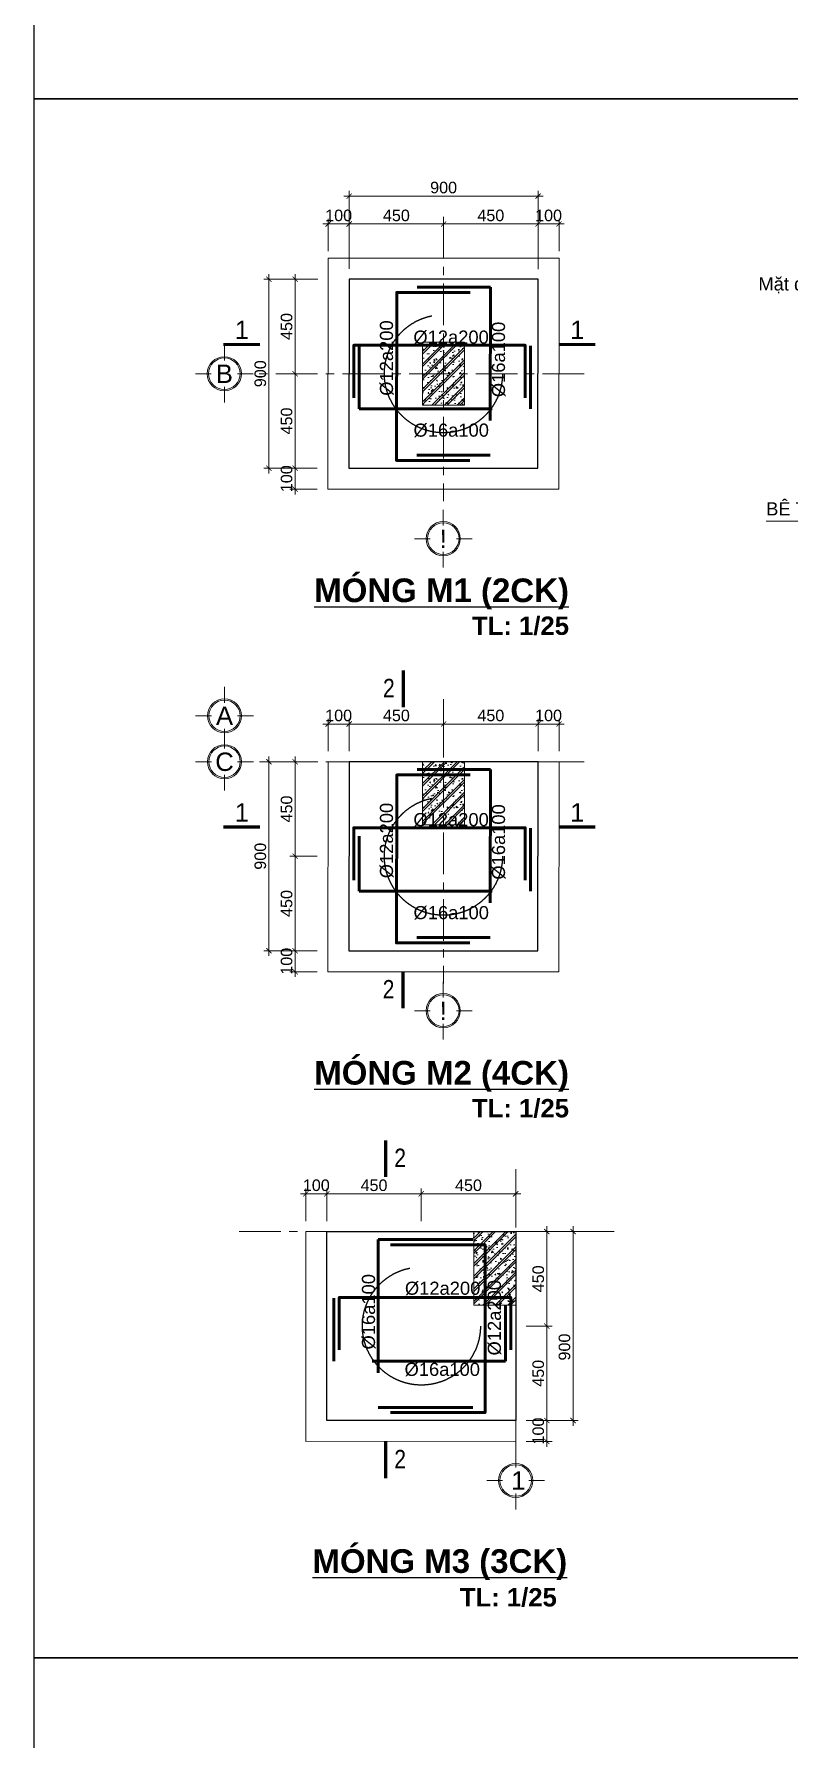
# Model space of a CAD drawing. Header units: millimetres. Extents: x 0 to 84000, y -29700 to 363007.
# Drawn here: x 0 to 14384, y 176658 to 209135 of the extents above; entities that cross this region are included whole.
import ezdxf
from ezdxf.enums import TextEntityAlignment as Align

# ---------------------------------------------------------------- set-up
doc = ezdxf.new("R2010")
doc.units = ezdxf.units.MM
doc.linetypes.add('CENTER', pattern=[50.8, 31.75, -6.35, 6.35, -6.35])
doc.linetypes.add('DASHED', pattern=[19.05, 12.7, -6.35])
for name, color, linetype, lineweight in [('- Blur line', 8, 'Continuous', 13), ('- Border', 7, 'Continuous', 25), ('- Dash', 2, 'DASHED', 25), ('- Dims', 8, 'Continuous', 13), ('- Grid line', 8, 'CENTER', 13), ('- Note', 9, 'Continuous', 13), ('- RebarL', 6, 'Continuous', 60), ('- Text thin', 3, 'Continuous', 25)]:
    doc.layers.add(name, color=color, linetype=linetype, lineweight=lineweight)
doc.styles.add('B-Arial', font='arialbd.ttf')
doc.styles.add('B-Helve Condense', font='VNI-HelveB.TTF')
doc.styles.add('R-Arial', font='arial.ttf')
doc.styles.add('R-Helve Condense', font='VHELVCN.TTF')
doc.dimstyles.new('SC-25-100', dxfattribs={"dimtxt": 220, "dimasz": 100, "dimexe": 100, "dimexo": 200, "dimgap": 50, "dimtad": 1, "dimdec": 0, "dimlfac": 0.25, "dimzin": 0, "dimdsep": 46, "dimtxsty": 'R-Arial', "dimblk": 'ARCHTICK', "dimcen": 0.5, "dimdle": 100, "dimclrd": 256, "dimclre": 256, "dimclrt": 4, "dimadec": 0, "dimazin": 0, "dimtfac": 1, "dimtdec": 0, "dimtix": 1, "dimtmove": 0, "dimatfit": 3, "dimfxl": 1, "dimtolj": 1, "dimtzin": 0, "dimlwd": -1, "dimlwe": -1, "dimarcsym": 0})

# ---------------------------------------------------------------- blocks, each defined once
blk = doc.blocks.new('Grid symbol')
at = {"layer": '- Grid line', "color": 7, "linetype": 'Continuous', "ltscale": 100}
for points in [[(0, 250), (0, 550)], [(-250, 0), (-550, 0)], [(250, 0), (550, 0)], [(0, -250), (0, -550)]]:
    blk.add_lwpolyline(points, dxfattribs=at)
blk.add_circle((0, 0), 325, dxfattribs=at)
at = {"layer": '- Grid line', "color": 32, "linetype": 'Continuous', "ltscale": 100}
blk.add_circle((0, 0), 300, dxfattribs=at)
at = {"layer": '- Grid line', "color": 3, "style": 'R-Helve Condense', "flags": 4}
blk.add_attdef('A', text='', height=350, dxfattribs=at).set_placement((1, 24), align=Align.MIDDLE_CENTER)
blk = doc.blocks.new('_ArchTick')
at = {"color": 0, "linetype": 'ByBlock', "const_width": 0.15}
blk.add_lwpolyline([(-0.5, -0.5), (0.5, 0.5)], dxfattribs=at)
blk = doc.blocks.new('*D15')
at = {"layer": '- Dims', "transparency": 16777216}
for p, q in [((5604, 195992), (5504, 195992)), ((5604, 195473), (5604, 196092)), ((5604, 195992), (6004, 195992)), ((6004, 195473), (6004, 196092)), ((6004, 195992), (6104, 195992))]:
    blk.add_line(p, q, dxfattribs=at)
at = {"layer": 'Defpoints', "color": 0, "transparency": 16777216}
for p in [(6004, 195992), (5604, 195273), (6004, 195273)]:
    blk.add_point(p, dxfattribs=at)
at = {"layer": '- Dims', "transparency": 16777216, "xscale": 100, "yscale": 100, "zscale": 100}
blk.add_blockref('_ArchTick', (5604, 195992), dxfattribs=at)
at = {"layer": '- Dims', "transparency": 16777216, "xscale": 100, "yscale": 100, "zscale": 100, "rotation": 180}
blk.add_blockref('_ArchTick', (6004, 195992), dxfattribs=at)
at = {"layer": '- Dims', "color": 4, "transparency": 16777216, "insert": (5804, 196154), "char_height": 220, "attachment_point": 5, "style": 'R-Arial'}
blk.add_mtext('\\A1;100', dxfattribs=at)
blk = doc.blocks.new('*D16')
at = {"layer": '- Dims', "transparency": 16777216}
for p, q in [((5904, 195992), (7904, 195992)), ((6004, 195473), (6004, 196092)), ((7804, 195473), (7804, 196092))]:
    blk.add_line(p, q, dxfattribs=at)
at = {"layer": 'Defpoints', "color": 0, "transparency": 16777216}
for p in [(7804, 195992), (6004, 195273), (7804, 195273)]:
    blk.add_point(p, dxfattribs=at)
at = {"layer": '- Dims', "transparency": 16777216, "xscale": 100, "yscale": 100, "zscale": 100, "rotation": 180}
blk.add_blockref('_ArchTick', (6004, 195992), dxfattribs=at)
at = {"layer": '- Dims', "transparency": 16777216, "xscale": 100, "yscale": 100, "zscale": 100}
blk.add_blockref('_ArchTick', (7804, 195992), dxfattribs=at)
at = {"layer": '- Dims', "color": 4, "transparency": 16777216, "insert": (6904, 196154), "char_height": 220, "attachment_point": 5, "style": 'R-Arial'}
blk.add_mtext('\\A1;450', dxfattribs=at)
blk = doc.blocks.new('*D17')
at = {"layer": '- Dims', "transparency": 16777216}
for p, q in [((7704, 195992), (9704, 195992)), ((7804, 195473), (7804, 196092)), ((9604, 195473), (9604, 196092))]:
    blk.add_line(p, q, dxfattribs=at)
at = {"layer": 'Defpoints', "color": 0, "transparency": 16777216}
for p in [(9604, 195992), (7804, 195273), (9604, 195273)]:
    blk.add_point(p, dxfattribs=at)
at = {"layer": '- Dims', "transparency": 16777216, "xscale": 100, "yscale": 100, "zscale": 100, "rotation": 180}
blk.add_blockref('_ArchTick', (7804, 195992), dxfattribs=at)
at = {"layer": '- Dims', "transparency": 16777216, "xscale": 100, "yscale": 100, "zscale": 100}
blk.add_blockref('_ArchTick', (9604, 195992), dxfattribs=at)
at = {"layer": '- Dims', "color": 4, "transparency": 16777216, "insert": (8704, 196154), "char_height": 220, "attachment_point": 5, "style": 'R-Arial'}
blk.add_mtext('\\A1;450', dxfattribs=at)
blk = doc.blocks.new('*D18')
at = {"layer": '- Dims', "transparency": 16777216}
for p, q in [((9604, 195992), (9504, 195992)), ((9604, 195473), (9604, 196092)), ((9604, 195992), (10004, 195992)), ((10004, 195473), (10004, 196092)), ((10004, 195992), (10104, 195992))]:
    blk.add_line(p, q, dxfattribs=at)
at = {"layer": 'Defpoints', "color": 0, "transparency": 16777216}
for p in [(10004, 195992), (9604, 195273), (10004, 195273)]:
    blk.add_point(p, dxfattribs=at)
at = {"layer": '- Dims', "transparency": 16777216, "xscale": 100, "yscale": 100, "zscale": 100}
blk.add_blockref('_ArchTick', (9604, 195992), dxfattribs=at)
at = {"layer": '- Dims', "transparency": 16777216, "xscale": 100, "yscale": 100, "zscale": 100, "rotation": 180}
blk.add_blockref('_ArchTick', (10004, 195992), dxfattribs=at)
at = {"layer": '- Dims', "color": 4, "transparency": 16777216, "insert": (9804, 196154), "char_height": 220, "attachment_point": 5, "style": 'R-Arial'}
blk.add_mtext('\\A1;100', dxfattribs=at)
blk = doc.blocks.new('*D19')
at = {"layer": '- Dims', "transparency": 16777216}
for p, q in [((5397, 191673), (4875, 191673)), ((4975, 191673), (4975, 191773)), ((4975, 191273), (4975, 191673)), ((5397, 191273), (4875, 191273)), ((4975, 191273), (4975, 191173))]:
    blk.add_line(p, q, dxfattribs=at)
at = {"layer": 'Defpoints', "color": 0, "transparency": 16777216}
for p in [(4975, 191673), (5597, 191673), (5597, 191273)]:
    blk.add_point(p, dxfattribs=at)
at = {"layer": '- Dims', "transparency": 16777216, "xscale": 100, "yscale": 100, "zscale": 100}
for p, rotation in [((4975, 191673), 270), ((4975, 191273), 90)]:
    blk.add_blockref('_ArchTick', p, dxfattribs=dict(at, rotation=rotation))
at = {"layer": '- Dims', "color": 4, "transparency": 16777216, "insert": (4812, 191473), "char_height": 220, "attachment_point": 5, "rotation": 90, "style": 'R-Arial'}
blk.add_mtext('\\A1;100', dxfattribs=at)
blk = doc.blocks.new('*D20')
at = {"layer": '- Dims', "transparency": 16777216}
for p, q in [((4975, 191573), (4975, 193573)), ((5397, 193473), (4875, 193473)), ((5397, 191673), (4875, 191673))]:
    blk.add_line(p, q, dxfattribs=at)
at = {"layer": 'Defpoints', "color": 0, "transparency": 16777216}
for p in [(4975, 193473), (5597, 193473), (5597, 191673)]:
    blk.add_point(p, dxfattribs=at)
at = {"layer": '- Dims', "transparency": 16777216, "xscale": 100, "yscale": 100, "zscale": 100}
for p, rotation in [((4975, 193473), 90), ((4975, 191673), 270)]:
    blk.add_blockref('_ArchTick', p, dxfattribs=dict(at, rotation=rotation))
at = {"layer": '- Dims', "color": 4, "transparency": 16777216, "insert": (4812, 192573), "char_height": 220, "attachment_point": 5, "rotation": 90, "style": 'R-Arial'}
blk.add_mtext('\\A1;450', dxfattribs=at)
blk = doc.blocks.new('*D21')
at = {"layer": '- Dims', "transparency": 16777216}
for p, q in [((5404, 195273), (4875, 195273)), ((4975, 193373), (4975, 195373)), ((5397, 193473), (4875, 193473))]:
    blk.add_line(p, q, dxfattribs=at)
at = {"layer": 'Defpoints', "color": 0, "transparency": 16777216}
for p in [(4975, 195273), (5604, 195273), (5597, 193473)]:
    blk.add_point(p, dxfattribs=at)
at = {"layer": '- Dims', "transparency": 16777216, "xscale": 100, "yscale": 100, "zscale": 100}
for p, rotation in [((4975, 195273), 90), ((4975, 193473), 270)]:
    blk.add_blockref('_ArchTick', p, dxfattribs=dict(at, rotation=rotation))
at = {"layer": '- Dims', "color": 4, "transparency": 16777216, "insert": (4812, 194373), "char_height": 220, "attachment_point": 5, "rotation": 90, "style": 'R-Arial'}
blk.add_mtext('\\A1;450', dxfattribs=at)
blk = doc.blocks.new('*D22')
at = {"layer": '- Dims', "transparency": 16777216}
for p, q in [((5404, 195273), (4375, 195273)), ((4475, 195373), (4475, 191573)), ((5397, 191673), (4375, 191673))]:
    blk.add_line(p, q, dxfattribs=at)
at = {"layer": 'Defpoints', "color": 0, "transparency": 16777216}
for p in [(5604, 195273), (4475, 191673), (5597, 191673)]:
    blk.add_point(p, dxfattribs=at)
at = {"layer": '- Dims', "transparency": 16777216, "xscale": 100, "yscale": 100, "zscale": 100}
for p, rotation in [((4475, 195273), 90), ((4475, 191673), 270)]:
    blk.add_blockref('_ArchTick', p, dxfattribs=dict(at, rotation=rotation))
at = {"layer": '- Dims', "color": 4, "transparency": 16777216, "insert": (4312, 193473), "char_height": 220, "attachment_point": 5, "rotation": 90, "style": 'R-Arial'}
blk.add_mtext('\\A1;900', dxfattribs=at)
blk = doc.blocks.new('Cut symbol')
at = {"layer": '- Note', "color": 7, "ltscale": 100, "const_width": 60}
blk.add_lwpolyline([(-351, -257), (349, -257)], dxfattribs=at)
at = {"layer": '- Text thin', "style": 'R-Helve Condense', "flags": 4}
blk.add_attdef('A', text='', height=350, dxfattribs=at).set_placement((3, 39), align=Align.MIDDLE_CENTER)
blk = doc.blocks.new('*U9')
at = {"layer": '- Note', "color": 7, "ltscale": 100, "const_width": 60}
blk.add_lwpolyline([(279, 373), (279, -327)], dxfattribs=at)
at = {"layer": '- Text thin', "style": 'R-Helve Condense', "flags": 4}
blk.add_attdef('A', text='', height=350, dxfattribs=at).set_placement((3, 39), align=Align.MIDDLE_CENTER)
blk = doc.blocks.new('*D33')
at = {"layer": '- Dims', "transparency": 16777216}
for p, q in [((7378, 186523), (7378, 187142)), ((9178, 186523), (9178, 187142)), ((9278, 187042), (7278, 187042))]:
    blk.add_line(p, q, dxfattribs=at)
at = {"layer": 'Defpoints', "color": 0, "transparency": 16777216}
for p in [(7378, 187042), (7378, 186323), (9178, 186323)]:
    blk.add_point(p, dxfattribs=at)
at = {"layer": '- Dims', "transparency": 16777216, "xscale": 100, "yscale": 100, "zscale": 100, "rotation": 180}
blk.add_blockref('_ArchTick', (7378, 187042), dxfattribs=at)
at = {"layer": '- Dims', "transparency": 16777216, "xscale": 100, "yscale": 100, "zscale": 100}
blk.add_blockref('_ArchTick', (9178, 187042), dxfattribs=at)
at = {"layer": '- Dims', "color": 4, "transparency": 16777216, "insert": (8278, 187204), "char_height": 220, "attachment_point": 5, "style": 'R-Arial'}
blk.add_mtext('\\A1;450', dxfattribs=at)
blk = doc.blocks.new('*D34')
at = {"layer": '- Dims', "transparency": 16777216}
for p, q in [((5578, 186523), (5578, 187142)), ((7378, 186523), (7378, 187142)), ((7478, 187042), (5478, 187042))]:
    blk.add_line(p, q, dxfattribs=at)
at = {"layer": 'Defpoints', "color": 0, "transparency": 16777216}
for p in [(5578, 187042), (5578, 186323), (7378, 186323)]:
    blk.add_point(p, dxfattribs=at)
at = {"layer": '- Dims', "transparency": 16777216, "xscale": 100, "yscale": 100, "zscale": 100, "rotation": 180}
blk.add_blockref('_ArchTick', (5578, 187042), dxfattribs=at)
at = {"layer": '- Dims', "transparency": 16777216, "xscale": 100, "yscale": 100, "zscale": 100}
blk.add_blockref('_ArchTick', (7378, 187042), dxfattribs=at)
at = {"layer": '- Dims', "color": 4, "transparency": 16777216, "insert": (6478, 187204), "char_height": 220, "attachment_point": 5, "style": 'R-Arial'}
blk.add_mtext('\\A1;450', dxfattribs=at)
blk = doc.blocks.new('*D35')
at = {"layer": '- Dims', "transparency": 16777216}
for p, q in [((5178, 186523), (5178, 187142)), ((5578, 186523), (5578, 187142)), ((5178, 187042), (5078, 187042)), ((5578, 187042), (5178, 187042)), ((5578, 187042), (5678, 187042))]:
    blk.add_line(p, q, dxfattribs=at)
at = {"layer": 'Defpoints', "color": 0, "transparency": 16777216}
for p in [(5178, 187042), (5178, 186323), (5578, 186323)]:
    blk.add_point(p, dxfattribs=at)
at = {"layer": '- Dims', "transparency": 16777216, "xscale": 100, "yscale": 100, "zscale": 100}
blk.add_blockref('_ArchTick', (5178, 187042), dxfattribs=at)
at = {"layer": '- Dims', "transparency": 16777216, "xscale": 100, "yscale": 100, "zscale": 100, "rotation": 180}
blk.add_blockref('_ArchTick', (5578, 187042), dxfattribs=at)
at = {"layer": '- Dims', "color": 4, "transparency": 16777216, "insert": (5378, 187204), "char_height": 220, "attachment_point": 5, "style": 'R-Arial'}
blk.add_mtext('\\A1;100', dxfattribs=at)
blk = doc.blocks.new('*D36')
at = {"layer": '- Dims', "transparency": 16777216}
for p, q in [((9378, 182723), (9870, 182723)), ((9770, 182723), (9770, 182823)), ((9770, 182323), (9770, 182723)), ((9378, 182323), (9870, 182323)), ((9770, 182323), (9770, 182223))]:
    blk.add_line(p, q, dxfattribs=at)
at = {"layer": 'Defpoints', "color": 0, "transparency": 16777216}
for p in [(9178, 182723), (9770, 182723), (9178, 182323)]:
    blk.add_point(p, dxfattribs=at)
at = {"layer": '- Dims', "transparency": 16777216, "xscale": 100, "yscale": 100, "zscale": 100}
for p, rotation in [((9770, 182723), 270), ((9770, 182323), 90)]:
    blk.add_blockref('_ArchTick', p, dxfattribs=dict(at, rotation=rotation))
at = {"layer": '- Dims', "color": 4, "transparency": 16777216, "insert": (9608, 182523), "char_height": 220, "attachment_point": 5, "rotation": 90, "style": 'R-Arial'}
blk.add_mtext('\\A1;100', dxfattribs=at)
blk = doc.blocks.new('*D37')
at = {"layer": '- Dims', "transparency": 16777216}
for p, q in [((9378, 184523), (9870, 184523)), ((9770, 182623), (9770, 184623)), ((9378, 182723), (9870, 182723))]:
    blk.add_line(p, q, dxfattribs=at)
at = {"layer": 'Defpoints', "color": 0, "transparency": 16777216}
for p in [(9178, 184523), (9770, 184523), (9178, 182723)]:
    blk.add_point(p, dxfattribs=at)
at = {"layer": '- Dims', "transparency": 16777216, "xscale": 100, "yscale": 100, "zscale": 100}
for p, rotation in [((9770, 184523), 90), ((9770, 182723), 270)]:
    blk.add_blockref('_ArchTick', p, dxfattribs=dict(at, rotation=rotation))
at = {"layer": '- Dims', "color": 4, "transparency": 16777216, "insert": (9608, 183623), "char_height": 220, "attachment_point": 5, "rotation": 90, "style": 'R-Arial'}
blk.add_mtext('\\A1;450', dxfattribs=at)
blk = doc.blocks.new('*D38')
at = {"layer": '- Dims', "transparency": 16777216}
for p, q in [((9770, 184423), (9770, 186423)), ((9378, 186323), (9870, 186323)), ((9378, 184523), (9870, 184523))]:
    blk.add_line(p, q, dxfattribs=at)
at = {"layer": 'Defpoints', "color": 0, "transparency": 16777216}
for p in [(9178, 186323), (9770, 186323), (9178, 184523)]:
    blk.add_point(p, dxfattribs=at)
at = {"layer": '- Dims', "transparency": 16777216, "xscale": 100, "yscale": 100, "zscale": 100}
for p, rotation in [((9770, 186323), 90), ((9770, 184523), 270)]:
    blk.add_blockref('_ArchTick', p, dxfattribs=dict(at, rotation=rotation))
at = {"layer": '- Dims', "color": 4, "transparency": 16777216, "insert": (9608, 185423), "char_height": 220, "attachment_point": 5, "rotation": 90, "style": 'R-Arial'}
blk.add_mtext('\\A1;450', dxfattribs=at)
blk = doc.blocks.new('*D39')
at = {"layer": '- Dims', "transparency": 16777216}
for p, q in [((10270, 186423), (10270, 182623)), ((9378, 186323), (10370, 186323)), ((9378, 182723), (10370, 182723))]:
    blk.add_line(p, q, dxfattribs=at)
at = {"layer": 'Defpoints', "color": 0, "transparency": 16777216}
for p in [(9178, 186323), (9178, 182723), (10270, 182723)]:
    blk.add_point(p, dxfattribs=at)
at = {"layer": '- Dims', "transparency": 16777216, "xscale": 100, "yscale": 100, "zscale": 100}
for p, rotation in [((10270, 186323), 90), ((10270, 182723), 270)]:
    blk.add_blockref('_ArchTick', p, dxfattribs=dict(at, rotation=rotation))
at = {"layer": '- Dims', "color": 4, "transparency": 16777216, "insert": (10108, 184123), "char_height": 220, "attachment_point": 5, "rotation": 90, "style": 'R-Arial'}
blk.add_mtext('\\A1;900', dxfattribs=at)
blk = doc.blocks.new('*D32')
at = {"layer": '- Dims', "transparency": 16777216}
for p, q in [((5604, 205000), (5604, 205618)), ((6004, 205000), (6004, 205618)), ((5604, 205518), (5504, 205518)), ((5604, 205518), (6004, 205518)), ((6004, 205518), (6104, 205518))]:
    blk.add_line(p, q, dxfattribs=at)
at = {"layer": 'Defpoints', "color": 0, "transparency": 16777216}
for p in [(6004, 205518), (5604, 204800), (6004, 204800)]:
    blk.add_point(p, dxfattribs=at)
at = {"layer": '- Dims', "transparency": 16777216, "xscale": 100, "yscale": 100, "zscale": 100}
blk.add_blockref('_ArchTick', (5604, 205518), dxfattribs=at)
at = {"layer": '- Dims', "transparency": 16777216, "xscale": 100, "yscale": 100, "zscale": 100, "rotation": 180}
blk.add_blockref('_ArchTick', (6004, 205518), dxfattribs=at)
at = {"layer": '- Dims', "color": 4, "transparency": 16777216, "insert": (5804, 205680), "char_height": 220, "attachment_point": 5, "style": 'R-Arial'}
blk.add_mtext('\\A1;100', dxfattribs=at)
blk = doc.blocks.new('*D92')
at = {"layer": '- Dims', "transparency": 16777216}
for p, q in [((6004, 205000), (6004, 205618)), ((7804, 205000), (7804, 205618)), ((5904, 205518), (7904, 205518))]:
    blk.add_line(p, q, dxfattribs=at)
at = {"layer": 'Defpoints', "color": 0, "transparency": 16777216}
for p in [(7804, 205518), (6004, 204800), (7804, 204800)]:
    blk.add_point(p, dxfattribs=at)
at = {"layer": '- Dims', "transparency": 16777216, "xscale": 100, "yscale": 100, "zscale": 100, "rotation": 180}
blk.add_blockref('_ArchTick', (6004, 205518), dxfattribs=at)
at = {"layer": '- Dims', "transparency": 16777216, "xscale": 100, "yscale": 100, "zscale": 100}
blk.add_blockref('_ArchTick', (7804, 205518), dxfattribs=at)
at = {"layer": '- Dims', "color": 4, "transparency": 16777216, "insert": (6904, 205680), "char_height": 220, "attachment_point": 5, "style": 'R-Arial'}
blk.add_mtext('\\A1;450', dxfattribs=at)
blk = doc.blocks.new('*D93')
at = {"layer": '- Dims', "transparency": 16777216}
for p, q in [((7804, 205000), (7804, 205618)), ((9604, 205000), (9604, 205618)), ((7704, 205518), (9704, 205518))]:
    blk.add_line(p, q, dxfattribs=at)
at = {"layer": 'Defpoints', "color": 0, "transparency": 16777216}
for p in [(9604, 205518), (7804, 204800), (9604, 204800)]:
    blk.add_point(p, dxfattribs=at)
at = {"layer": '- Dims', "transparency": 16777216, "xscale": 100, "yscale": 100, "zscale": 100, "rotation": 180}
blk.add_blockref('_ArchTick', (7804, 205518), dxfattribs=at)
at = {"layer": '- Dims', "transparency": 16777216, "xscale": 100, "yscale": 100, "zscale": 100}
blk.add_blockref('_ArchTick', (9604, 205518), dxfattribs=at)
at = {"layer": '- Dims', "color": 4, "transparency": 16777216, "insert": (8704, 205680), "char_height": 220, "attachment_point": 5, "style": 'R-Arial'}
blk.add_mtext('\\A1;450', dxfattribs=at)
blk = doc.blocks.new('*D94')
at = {"layer": '- Dims', "transparency": 16777216}
for p, q in [((9604, 205000), (9604, 205618)), ((10004, 205000), (10004, 205618)), ((9604, 205518), (9504, 205518)), ((9604, 205518), (10004, 205518)), ((10004, 205518), (10104, 205518))]:
    blk.add_line(p, q, dxfattribs=at)
at = {"layer": 'Defpoints', "color": 0, "transparency": 16777216}
for p in [(10004, 205518), (9604, 204800), (10004, 204800)]:
    blk.add_point(p, dxfattribs=at)
at = {"layer": '- Dims', "transparency": 16777216, "xscale": 100, "yscale": 100, "zscale": 100}
blk.add_blockref('_ArchTick', (9604, 205518), dxfattribs=at)
at = {"layer": '- Dims', "transparency": 16777216, "xscale": 100, "yscale": 100, "zscale": 100, "rotation": 180}
blk.add_blockref('_ArchTick', (10004, 205518), dxfattribs=at)
at = {"layer": '- Dims', "color": 4, "transparency": 16777216, "insert": (9804, 205680), "char_height": 220, "attachment_point": 5, "style": 'R-Arial'}
blk.add_mtext('\\A1;100', dxfattribs=at)
blk = doc.blocks.new('*D95')
at = {"layer": '- Dims', "transparency": 16777216}
for p, q in [((5397, 200865), (4875, 200865)), ((4975, 200865), (4975, 200965)), ((4975, 200465), (4975, 200865)), ((5397, 200465), (4875, 200465)), ((4975, 200465), (4975, 200365))]:
    blk.add_line(p, q, dxfattribs=at)
at = {"layer": 'Defpoints', "color": 0, "transparency": 16777216}
for p in [(4975, 200865), (5597, 200865), (5597, 200465)]:
    blk.add_point(p, dxfattribs=at)
at = {"layer": '- Dims', "transparency": 16777216, "xscale": 100, "yscale": 100, "zscale": 100}
for p, rotation in [((4975, 200865), 270), ((4975, 200465), 90)]:
    blk.add_blockref('_ArchTick', p, dxfattribs=dict(at, rotation=rotation))
at = {"layer": '- Dims', "color": 4, "transparency": 16777216, "insert": (4812, 200665), "char_height": 220, "attachment_point": 5, "rotation": 90, "style": 'R-Arial'}
blk.add_mtext('\\A1;100', dxfattribs=at)
blk = doc.blocks.new('*D96')
at = {"layer": '- Dims', "transparency": 16777216}
for p, q in [((5397, 202665), (4875, 202665)), ((4975, 200765), (4975, 202765)), ((5397, 200865), (4875, 200865))]:
    blk.add_line(p, q, dxfattribs=at)
at = {"layer": 'Defpoints', "color": 0, "transparency": 16777216}
for p in [(4975, 202665), (5597, 202665), (5597, 200865)]:
    blk.add_point(p, dxfattribs=at)
at = {"layer": '- Dims', "transparency": 16777216, "xscale": 100, "yscale": 100, "zscale": 100}
for p, rotation in [((4975, 202665), 90), ((4975, 200865), 270)]:
    blk.add_blockref('_ArchTick', p, dxfattribs=dict(at, rotation=rotation))
at = {"layer": '- Dims', "color": 4, "transparency": 16777216, "insert": (4812, 201765), "char_height": 220, "attachment_point": 5, "rotation": 90, "style": 'R-Arial'}
blk.add_mtext('\\A1;450', dxfattribs=at)
blk = doc.blocks.new('*D97')
at = {"layer": '- Dims', "transparency": 16777216}
for p, q in [((5404, 204465), (4875, 204465)), ((4975, 202565), (4975, 204565)), ((5397, 202665), (4875, 202665))]:
    blk.add_line(p, q, dxfattribs=at)
at = {"layer": 'Defpoints', "color": 0, "transparency": 16777216}
for p in [(4975, 204465), (5604, 204465), (5597, 202665)]:
    blk.add_point(p, dxfattribs=at)
at = {"layer": '- Dims', "transparency": 16777216, "xscale": 100, "yscale": 100, "zscale": 100}
for p, rotation in [((4975, 204465), 90), ((4975, 202665), 270)]:
    blk.add_blockref('_ArchTick', p, dxfattribs=dict(at, rotation=rotation))
at = {"layer": '- Dims', "color": 4, "transparency": 16777216, "insert": (4812, 203565), "char_height": 220, "attachment_point": 5, "rotation": 90, "style": 'R-Arial'}
blk.add_mtext('\\A1;450', dxfattribs=at)
blk = doc.blocks.new('*D98')
at = {"layer": '- Dims', "transparency": 16777216}
for p, q in [((5404, 204465), (4375, 204465)), ((4475, 204565), (4475, 200765)), ((5397, 200865), (4375, 200865))]:
    blk.add_line(p, q, dxfattribs=at)
at = {"layer": 'Defpoints', "color": 0, "transparency": 16777216}
for p in [(5604, 204465), (4475, 200865), (5597, 200865)]:
    blk.add_point(p, dxfattribs=at)
at = {"layer": '- Dims', "transparency": 16777216, "xscale": 100, "yscale": 100, "zscale": 100}
for p, rotation in [((4475, 204465), 90), ((4475, 200865), 270)]:
    blk.add_blockref('_ArchTick', p, dxfattribs=dict(at, rotation=rotation))
at = {"layer": '- Dims', "color": 4, "transparency": 16777216, "insert": (4312, 202665), "char_height": 220, "attachment_point": 5, "rotation": 90, "style": 'R-Arial'}
blk.add_mtext('\\A1;900', dxfattribs=at)
blk = doc.blocks.new('*D142')
at = {"layer": '- Dims', "transparency": 16777216}
for p, q in [((5904, 206049), (9704, 206049)), ((6004, 204665), (6004, 206149)), ((9604, 204659), (9604, 206149))]:
    blk.add_line(p, q, dxfattribs=at)
at = {"layer": 'Defpoints', "color": 0, "transparency": 16777216}
for p in [(9604, 206049), (6004, 204465), (9604, 204459)]:
    blk.add_point(p, dxfattribs=at)
at = {"layer": '- Dims', "transparency": 16777216, "xscale": 100, "yscale": 100, "zscale": 100, "rotation": 180}
blk.add_blockref('_ArchTick', (6004, 206049), dxfattribs=at)
at = {"layer": '- Dims', "transparency": 16777216, "xscale": 100, "yscale": 100, "zscale": 100}
blk.add_blockref('_ArchTick', (9604, 206049), dxfattribs=at)
at = {"layer": '- Dims', "color": 4, "transparency": 16777216, "insert": (7804, 206211), "char_height": 220, "attachment_point": 5, "style": 'R-Arial'}
blk.add_mtext('\\A1;900', dxfattribs=at)

msp = doc.modelspace()

# ---------------------------------------------------------------- hatches: boundary and pattern name
at = {"layer": '- Blur line'}
h = msp.add_hatch(dxfattribs=at)
h.set_pattern_fill('CHAU-02', color=256, scale=40, angle=270, style=0, pattern_type=2)
h.set_pattern_definition([(320, (2187848.4, -179062.84), (-25.100854, -286.904073), [30, -330]), (265, (2187848.4, -179062.84), (300.876853, 55.500533), [24, -264]), (10.4514, (2187846.3, -179086.75), (275.775817, -231.403753), [25.496076, -280.456845]), (316.1842, (2187928.4, -179062.84), (-66.207606, -426.89642), [45, -495]), (6.6356, (2187922.87, -179098.4), (389.64715, -373.86508), [38.244115, -420.6852]), (261.1842, (2187928.4, -179062.84), (389.64744, -373.86478), [36, -396]), (291, (2187908.4, -179102.84), (-161.047556, -238.76282), [30, -330]), (136, (2187908.4, -179102.84), (-146.215924, -268.75285), [24, -264]), (341.4514, (2187894.97, -179122.74), (129.0122, -336.08905), [25.496076, -280.456845]), (337.5, (2187848.39, -179062.84), (117.7497847, 62.3664733), [0, -260.8, 0, -268, 0, -265]), (274.5, (2187848.39, -179062.84), (152.041275, -113.34037), [0, -152.8, 0, -254.8, 0, -101]), (237.5, (2187848.39, -178973.64), (-9.0219487, -213.5289745), [0, -100, 0, -312, 0, -414]), (227.5, (2187848.4, -178933.64), (40.041993, -233.274468), [0, -130, 0, -207.2, 0, -294]), (225, (2187848.4, -179062.84), (120.208153, -120.208153), []), (225, (2187897.4, -179062.84), (120.208153, -120.208153), [])])
h.paths.add_polyline_path([(7403.7, 202065.1), (8203.7, 202065.1), (8203.7, 203265.1), (7403.7, 203265.1)])
h = msp.add_hatch(dxfattribs=at)
h.set_pattern_fill('CHAU-02', color=256, scale=40, angle=270, style=0, pattern_type=2)
h.set_pattern_definition([(320, (2187848.4, -187054.52), (-25.100854, -286.904073), [30, -330]), (265, (2187848.4, -187054.52), (300.876853, 55.500533), [24, -264]), (10.4514, (2187846.3, -187078.43), (275.775817, -231.403753), [25.496076, -280.456845]), (316.1842, (2187928.4, -187054.52), (-66.207606, -426.89642), [45, -495]), (6.6356, (2187922.87, -187090.1), (389.64715, -373.86508), [38.244115, -420.6852]), (261.1842, (2187928.4, -187054.52), (389.64744, -373.86478), [36, -396]), (291, (2187908.4, -187094.52), (-161.047556, -238.76282), [30, -330]), (136, (2187908.4, -187094.52), (-146.215924, -268.75285), [24, -264]), (341.4514, (2187894.97, -187114.42), (129.0122, -336.08905), [25.496076, -280.456845]), (337.5, (2187848.39, -187054.52), (117.7497847, 62.3664733), [0, -260.8, 0, -268, 0, -265]), (274.5, (2187848.39, -187054.52), (152.041275, -113.34037), [0, -152.8, 0, -254.8, 0, -101]), (237.5, (2187848.39, -186965.32), (-9.0219487, -213.5289745), [0, -100, 0, -312, 0, -414]), (227.5, (2187848.4, -186925.32), (40.041993, -233.274468), [0, -130, 0, -207.2, 0, -294]), (225, (2187848.4, -187054.52), (120.208153, -120.208153), []), (225, (2187897.4, -187054.52), (120.208153, -120.208153), [])])
h.paths.add_polyline_path([(7403.7, 194073.4), (8203.7, 194073.4), (8203.7, 195273.4), (7403.7, 195273.4)])
h = msp.add_hatch(dxfattribs=at)
h.set_pattern_fill('CHAU-02', color=256, scale=40, angle=270, style=0, pattern_type=2)
h.set_pattern_definition([(320, (2180841.88, -196004.58), (-25.100854, -286.904073), [30, -330]), (265, (2180841.88, -196004.58), (300.876853, 55.500533), [24, -264]), (10.4514, (2180839.78, -196028.5), (275.775817, -231.403753), [25.496076, -280.456845]), (316.1842, (2180921.88, -196004.6), (-66.207606, -426.89642), [45, -495]), (6.6356, (2180916.36, -196040.16), (389.64715, -373.86508), [38.244115, -420.6852]), (261.1842, (2180921.88, -196004.6), (389.64744, -373.86478), [36, -396]), (291, (2180901.88, -196044.58), (-161.047556, -238.76282), [30, -330]), (136, (2180901.88, -196044.58), (-146.215924, -268.75285), [24, -264]), (341.4514, (2180888.46, -196064.48), (129.0122, -336.08905), [25.496076, -280.456845]), (337.5, (2180841.88, -196004.58), (117.7497847, 62.3664733), [0, -260.8, 0, -268, 0, -265]), (274.5, (2180841.88, -196004.58), (152.041275, -113.34037), [0, -152.8, 0, -254.8, 0, -101]), (237.5, (2180841.88, -195915.38), (-9.0219487, -213.5289745), [0, -100, 0, -312, 0, -414]), (227.5, (2180841.88, -195875.38), (40.041993, -233.274468), [0, -130, 0, -207.2, 0, -294]), (225, (2180841.88, -196004.58), (120.208153, -120.208153), []), (225, (2180890.88, -196004.58), (120.208153, -120.208153), [])])
h.paths.add_polyline_path([(9177.8, 184923.3), (8377.8, 184923.3), (8377.8, 186323.3), (9177.8, 186323.3)])

# ---------------------------------------------------------------- linework, layer by layer
for points in [[(10003.7, 204865), (5603.7, 204865), (5597.4, 200465.1), (9997.4, 200465.1), (10003.7, 204865), (9603.7, 204865)], [(6003.7, 195273.4), (5603.7, 195273.4), (5597.4, 191273.5), (9997.4, 191273.5), (10003.7, 195273.4), (9603.7, 195273.4)], [(9177.8, 182865.7), (9177.8, 182329.9), (5177.8, 182323.3), (5177.8, 186323.3), (5577.8, 186323.3)]]:
    msp.add_lwpolyline(points, dxfattribs=at)
for points in [[(7403.7, 202065.1), (8203.7, 202065.1), (8203.7, 203265.1), (7403.7, 203265.1)], [(7403.7, 194073.4), (8203.7, 194073.4), (8203.7, 195273.4), (7403.7, 195273.4)], [(9177.8, 184923.3), (8377.8, 184923.3), (8377.8, 186323.3), (9177.8, 186323.3)]]:
    msp.add_lwpolyline(points, close=True, dxfattribs=at)
at = {"layer": '- Border'}
for points in [[(6003.7, 204465), (5997.4, 200865.1), (9597.4, 200865.1), (9603.7, 204465)], [(6003.7, 195273.4), (5997.4, 191673.5), (9597.4, 191673.5), (9603.7, 195273.4)], [(9177.8, 186323.3), (9177.8, 182723.3), (5577.8, 182723.3), (5577.8, 186323.3)]]:
    msp.add_lwpolyline(points, close=True, dxfattribs=at)
at = {"layer": '- Dash', "ltscale": 400}
for centre in [(7800.5, 202665.1), (7800.5, 193473.4), (7381, 184523.3)]:
    msp.add_circle(centre, 1125, dxfattribs=at)
at = {"layer": '- Grid line', "ltscale": 25}
for points in [[(7803.7, 205655.6), (7803.7, 200237.4)], [(10480.8, 202665.1), (3940.7, 202665.1)], [(7803.7, 196464), (7803.7, 191045.7)], [(10484, 195273.4), (3943.9, 195273.4)], [(9177.8, 187513.9), (9177.8, 181895.7)], [(11052.6, 186323.3), (3877.5, 186323.3)]]:
    msp.add_lwpolyline(points, dxfattribs=at)
at = {"layer": '- RebarL', "linetype": 'DASHED', "ltscale": 200}
for points in [[(7297.8, 204315), (8697.8, 204315), (8691.5, 201115.1), (7291.5, 201115.1)], [(6191.9, 203197.9), (6191.9, 201997.9), (9460.8, 201997.9), (9460.8, 203197.9)], [(7297.8, 195123.4), (8697.8, 195123.4), (8691.5, 191923.5), (7291.5, 191923.5)], [(6191.9, 193856.3), (6191.9, 192806.3), (9460.8, 192806.3), (9460.8, 194006.3)], [(8358.6, 186173.3), (6558.6, 186173.3), (6558.6, 182973.3), (8358.6, 182973.3)], [(8983.3, 184930), (8983.3, 183856.1), (5714.4, 183856.1), (5714.4, 185056.1)]]:
    msp.add_lwpolyline(points, dxfattribs=at)
at = {"layer": '- RebarL'}
for points in [[(8309.5, 204215), (6909.5, 204215), (6903.2, 201015.1), (8303.2, 201015.1)], [(8309.5, 204215), (6909.5, 204215), (6903.2, 201015.1), (8303.2, 201015.1)], [(6091.9, 202209.1), (6091.9, 203209.1), (9360.8, 203209.1), (9360.8, 202209.1)], [(8309.5, 195023.4), (6909.5, 195023.4), (6903.2, 191823.5), (8303.2, 191823.5)], [(8309.5, 195023.4), (6909.5, 195023.4), (6903.2, 191823.5), (8303.2, 191823.5)], [(6091.9, 193017.4), (6091.9, 194017.4), (9360.8, 194017.4), (9360.8, 193017.4)], [(6794.3, 186073.3), (8594.3, 186073.3), (8594.3, 182873.3), (6794.3, 182873.3)], [(9083.3, 184067.3), (9083.3, 185067.3), (5814.4, 185067.3), (5814.4, 184067.3)]]:
    msp.add_lwpolyline(points, dxfattribs=at)
at = {"layer": 'Defpoints'}
for points in [[(42000, 237600), (42000, 207900), (0, 207900), (0, 237600)], [(42000, 207900), (42000, 178200), (0, 178200), (0, 207900)], [(42000, 178200), (42000, 148500), (0, 148500), (0, 178200)]]:
    msp.add_lwpolyline(points, close=True, dxfattribs=at)

# ---------------------------------------------------------------- block references
at = {"layer": '- Text thin'}
ref = msp.add_blockref('Cut symbol', (3957, 203479.6), dxfattribs=at)
ref.add_attrib('A', '1', dxfattribs={"height": 350, "style": 'B-Helve Condense'}).set_placement((3959.5, 203499.1), align=Align.MIDDLE_CENTER)
ref = msp.add_blockref('Cut symbol', (10348.7, 203479.6), dxfattribs=at)
ref.add_attrib('A', '1', dxfattribs={"height": 350, "style": 'B-Helve Condense'}).set_placement((10351.2, 203499.1), align=Align.MIDDLE_CENTER)
ref = msp.add_blockref('Grid symbol', (3625.7, 202665.1), dxfattribs=at)
ref.add_attrib('A', 'B', dxfattribs={"height": 350, "style": 'B-Helve Condense'}).set_placement((3625.7, 202665.1), align=Align.MIDDLE_CENTER)
ref = msp.add_blockref('Grid symbol', (7797.4, 199522.5), dxfattribs=at)
ref.add_attrib('A', '!', dxfattribs={"height": 350, "style": 'B-Helve Condense'}).set_placement((7797.4, 199522.5), align=Align.MIDDLE_CENTER)
ref = msp.add_blockref('*U9', (6758.3, 196638.9), dxfattribs=at)
ref.add_attrib('A', '2', dxfattribs={"height": 350, "style": 'R-Helve Condense'}).set_placement((6761.1, 196678.3), align=Align.MIDDLE_CENTER)
ref = msp.add_blockref('Grid symbol', (3628.9, 196148.4), dxfattribs=at)
ref.add_attrib('A', 'A', dxfattribs={"height": 350, "style": 'B-Helve Condense'}).set_placement((3628.9, 196148.4), align=Align.MIDDLE_CENTER)
ref = msp.add_blockref('Grid symbol', (3628.9, 195273.4), dxfattribs=at)
ref.add_attrib('A', 'C', dxfattribs={"height": 350, "style": 'B-Helve Condense'}).set_placement((3628.9, 195273.4), align=Align.MIDDLE_CENTER)
ref = msp.add_blockref('Cut symbol', (3957, 194288), dxfattribs=at)
ref.add_attrib('A', '1', dxfattribs={"height": 350, "style": 'B-Helve Condense'}).set_placement((3959.5, 194307.5), align=Align.MIDDLE_CENTER)
ref = msp.add_blockref('Cut symbol', (10348.7, 194288), dxfattribs=at)
ref.add_attrib('A', '1', dxfattribs={"height": 350, "style": 'B-Helve Condense'}).set_placement((10351.2, 194307.5), align=Align.MIDDLE_CENTER)
ref = msp.add_blockref('*U9', (6752, 190900.3), dxfattribs=at)
ref.add_attrib('A', '2', dxfattribs={"height": 350, "style": 'R-Helve Condense'}).set_placement((6754.8, 190939.7), align=Align.MIDDLE_CENTER)
ref = msp.add_blockref('Grid symbol', (7797.4, 190530.8), dxfattribs=at)
ref.add_attrib('A', '!', dxfattribs={"height": 350, "style": 'B-Helve Condense'}).set_placement((7797.4, 190530.8), align=Align.MIDDLE_CENTER)
ref = msp.add_blockref('*U9', (6978.7, 187688.8), dxfattribs=dict(at, xscale=-1))
ref.add_attrib('A', '2', dxfattribs={"height": 350, "style": 'R-Helve Condense'}).set_placement((6975.9, 187728.2), align=Align.MIDDLE_CENTER)
ref = msp.add_blockref('*U9', (6978.7, 181950.1), dxfattribs=dict(at, xscale=-1))
ref.add_attrib('A', '2', dxfattribs={"height": 350, "style": 'R-Helve Condense'}).set_placement((6975.9, 181989.6), align=Align.MIDDLE_CENTER)
ref = msp.add_blockref('Grid symbol', (9177.8, 181580.7), dxfattribs=dict(at, xscale=-1))
ref.add_attrib('A', '1', dxfattribs={"height": 350, "style": 'B-Helve Condense'}).set_placement((9228.2, 181580.7), align=Align.MIDDLE_CENTER)

# ---------------------------------------------------------------- texts
for s, height, style, p in [('Mặt đất TN', 250, 'R-Arial', (13802.9, 204251.5)), ('%%C12a200', 250, 'R-Arial', (7228.1, 203237.7)), ('%%C16a100', 250, 'R-Arial', (7230.7, 201465.8)), ('BÊ TÔNG ĐÁ 4x6 B7.5', 250, 'R-Arial', (13950.8, 199966.4)), ('%%UMÓNG M1 (2CK)', 450, 'B-Arial', (5338.6, 198314.6)), ('TL: 1/25', 350, 'B-Arial', (8345.8, 197689.6)), ('%%C12a200', 250, 'R-Arial', (7228.1, 194046.1)), ('%%C16a100', 250, 'R-Arial', (7230.7, 192274.2)), ('%%UMÓNG M2 (4CK)', 450, 'B-Arial', (5338.6, 189123)), ('TL: 1/25', 350, 'B-Arial', (8345.8, 188497.9)), ('%%C12a200', 250, 'R-Arial', (7066.9, 185118.6)), ('%%C16a100', 250, 'R-Arial', (7059.7, 183573.4)), ('%%UMÓNG M3 (3CK)', 450, 'B-Arial', (5305.2, 179821.2)), ('TL: 1/25', 350, 'B-Arial', (8113.8, 179180.9))]:
    msp.add_text(s, height=height, dxfattribs=dict(at, style=style)).set_placement(p)
at = {"layer": '- Text thin', "style": 'R-Arial'}
for s, p in [('%%C12a200', (6839.9, 202245.7)), ('%%C16a100', (8974.3, 202218.8)), ('%%C12a200', (6839.9, 193054)), ('%%C16a100', (8974.3, 193027.2)), ('%%C16a100', (6496.9, 184077)), ('%%C12a200', (8895.9, 183962.7))]:
    msp.add_text(s, height=250, rotation=90, dxfattribs=at).set_placement(p)

# ---------------------------------------------------------------- dimensions: what is measured, and where the dimension line sits
at = {"layer": '- Dims'}
dim = msp.add_linear_dim(base=(9603.6, 206049.1), p1=(6003.7, 204465), p2=(9603.6, 204458.7), dimstyle='SC-25-100', dxfattribs=at)
dim.commit()
dim.dimension.update_dxf_attribs({"geometry": '*D142', "text_midpoint": (7803.6, 206211.4)})
for base, p1, p2, picture, middle in [((6003.7, 205518.1), (5603.7, 204799.7), (6003.7, 204799.7), '*D32', (5803.7, 205680.5)), ((7803.7, 205518.1), (6003.7, 204799.7), (7803.7, 204799.7), '*D92', (6903.7, 205680.5)), ((9603.7, 205518.1), (7803.7, 204799.7), (9603.7, 204799.7), '*D93', (8703.7, 205680.5)), ((10003.7, 205518.1), (9603.7, 204799.7), (10003.7, 204799.7), '*D94', (9803.7, 205680.5)), ((6003.7, 195991.9), (5603.7, 195273.4), (6003.7, 195273.4), '*D15', (5803.7, 196154.2)), ((7803.7, 195991.9), (6003.7, 195273.4), (7803.7, 195273.4), '*D16', (6903.7, 196154.2)), ((9603.7, 195991.9), (7803.7, 195273.4), (9603.7, 195273.4), '*D17', (8703.7, 196154.2)), ((10003.7, 195991.9), (9603.7, 195273.4), (10003.7, 195273.4), '*D18', (9803.7, 196154.2))]:
    dim = msp.add_linear_dim(base=base, p1=p1, p2=p2, dimstyle='SC-25-100', override={"dimtxsty": 'R-Arial'}, dxfattribs=at)
    dim.commit()
    dim.dimension.update_dxf_attribs({"geometry": picture, "text_midpoint": middle})
for base, p1, p2, picture, middle in [((4474.7, 200865.1), (5603.7, 204465), (5597.4, 200865.1), '*D98', (4474.7, 202665.1)), ((4474.7, 191673.5), (5603.7, 195273.4), (5597.4, 191673.5), '*D22', (4474.7, 193473.4)), ((10270.5, 182723.3), (9177.8, 186323.3), (9177.8, 182723.3), '*D39', (10270.5, 184123.3))]:
    dim = msp.add_linear_dim(base=base, p1=p1, p2=p2, angle=90, dimstyle='SC-25-100', override={"dimtxsty": 'R-Arial'}, dxfattribs=at)
    dim.commit()
    dim.dimension.update_dxf_attribs({"geometry": picture, "text_midpoint": middle, "dimtype": 160})
for base, p1, p2, angle, picture, middle in [((4974.7, 204465), (5597.4, 202665.1), (5603.7, 204465), 90, '*D97', (4812.4, 203565.1)), ((4974.7, 202665.1), (5597.4, 200865.1), (5597.4, 202665.1), 90, '*D96', (4812.4, 201765.1)), ((4974.7, 200865.1), (5597.4, 200465.1), (5597.4, 200865.1), 90, '*D95', (4812.4, 200665.1)), ((4974.7, 195273.4), (5597.4, 193473.5), (5603.7, 195273.4), 90, '*D21', (4812.4, 194373.4)), ((4974.7, 193473.5), (5597.4, 191673.5), (5597.4, 193473.5), 90, '*D20', (4812.4, 192573.5)), ((4974.7, 191673.5), (5597.4, 191273.5), (5597.4, 191673.5), 90, '*D19', (4812.4, 191473.5)), ((5177.8, 187041.8), (5577.8, 186323.3), (5177.8, 186323.3), 180, '*D35', (5377.8, 187204.1)), ((5577.8, 187041.8), (7377.8, 186323.3), (5577.8, 186323.3), 180, '*D34', (6477.8, 187204.1)), ((7377.8, 187041.8), (9177.8, 186323.3), (7377.8, 186323.3), 180, '*D33', (8277.8, 187204.1)), ((9770.5, 186323.3), (9177.8, 184523.3), (9177.8, 186323.3), 90, '*D38', (9608.1, 185423.3)), ((9770.5, 184523.3), (9177.8, 182723.3), (9177.8, 184523.3), 90, '*D37', (9608.1, 183623.3)), ((9770.5, 182723.3), (9177.8, 182323.3), (9177.8, 182723.3), 90, '*D36', (9608.1, 182523.3))]:
    dim = msp.add_linear_dim(base=base, p1=p1, p2=p2, angle=angle, dimstyle='SC-25-100', override={"dimtxsty": 'R-Arial'}, dxfattribs=at)
    dim.commit()
    dim.dimension.update_dxf_attribs({"geometry": picture, "text_midpoint": middle})

# ---------------------------------------------------------------- leaders
at = {"layer": '- Note'}
msp.add_leader([(17539.9, 200602.6), (17539.9, 199857.4), (13950.2, 199857.4)], dimstyle='SC-25-100', dxfattribs=at)

doc.saveas('drawing.dxf')
